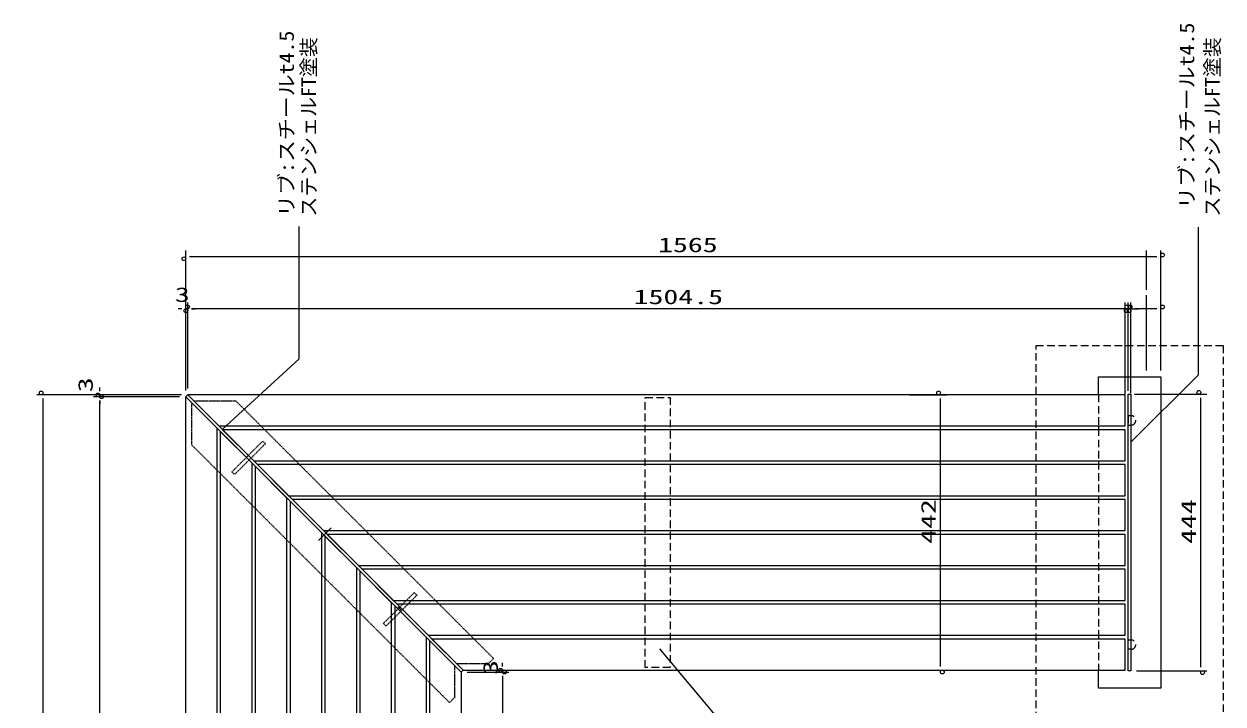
# Model space of a CAD drawing. Units: millimetres, scale not verified. Extents: x -1929 to 1929, y -1318 to 1351.
# Drawn here: x -1727 to 197, y 259 to 1351 of the extents above; entities that cross this region are included whole.
import ezdxf
from ezdxf.enums import TextEntityAlignment as Align

# ---------------------------------------------------------------- set-up
doc = ezdxf.new("R2010")
doc.units = ezdxf.units.MM
doc.header["$LTSCALE"] = 10
doc.linetypes.add('DASHED1', pattern=[1.8, 1.2, -0.6])
for name, color, linetype, lineweight in [('0-0__0-a__0-2_蟇_豕__ts', 7, 'Continuous', 9), ('0-1__0-1_荳_闊_', 7, 'Continuous', 9), ('0-2__0-2_蟇_豕__', 7, 'Continuous', 9), ('0-5__1-3__0-4__0-0_0', 7, 'Continuous', 9), ('0-9__0-b__0-2_蟇_豕___2-1', 7, 'Continuous', 9), ('0-B__0-e__0-2_蟇_豕___7-1', 7, 'Continuous', 9), ('0-F__0-0_', 7, 'Continuous', 9)]:
    doc.layers.add(name, color=color, linetype=linetype, lineweight=lineweight)
doc.layers.add('0-C__1-1__0-2_蟇_豕___4-1', color=7, linetype='Continuous')
doc.layers.add('0-E__1-b__0-f__0-2_蟇_豕___6-1', color=7, linetype='Continuous')
doc.styles.add('ＭＳ ゴシック', font='')
doc.styles.get('ＭＳ ゴシック').set_extended_font_data('MS Gothic')

# ---------------------------------------------------------------- blocks, each defined once
blk = doc.blocks.new('-001-VW_EMPTYBALL')
at = {"layer": '0-5__1-3__0-4__0-0_0'}
blk.add_circle((5, 5), 5, dxfattribs=at)
blk = doc.blocks.new('-004-_D4')
at = {"layer": '0-0__0-a__0-2_蟇_豕__ts'}
blk.add_line((1248.4, 9295.3), (-14280.9, 9295.3), dxfattribs=at)
at = {"layer": '0-2__0-2_蟇_豕__'}
for p, q in [((-14340.9, 7148.3), (-14340.9, 9395.3)), ((1308.4, 7470.1), (1308.4, 9395.3))]:
    blk.add_line(p, q, dxfattribs=at)
at = {"layer": '0-0__0-a__0-2_蟇_豕__ts', "xscale": 5.999634, "yscale": 5.999634}
blk.add_blockref('-001-VW_EMPTYBALL', (1308.4, 9295.3), dxfattribs=at)
at = {"layer": '0-2__0-2_蟇_豕__', "xscale": 5.999634, "yscale": 5.999634, "rotation": 180}
blk.add_blockref('-001-VW_EMPTYBALL', (-14340.9, 9295.3), dxfattribs=at)
at = {"layer": '0-0__0-a__0-2_蟇_豕__ts', "style": 'ＭＳ ゴシック', "width": 1.5}
blk.add_text('1565', height=234.5, dxfattribs=at).set_placement((-6760, 9300.2), align=Align.BOTTOM_LEFT)
blk = doc.blocks.new('-008-_D8')
at = {"layer": '0-0__0-a__0-2_蟇_豕__ts'}
for p, q in [((-9820.9, 2628.3), (-9156.4, 2628.3)), ((-9256.4, 2568.3), (-9256.4, -7936.7)), ((-9820.9, -7996.7), (-9156.4, -7996.7))]:
    blk.add_line(p, q, dxfattribs=at)
at = {"layer": '0-0__0-a__0-2_蟇_豕__ts', "xscale": 5.999634, "yscale": 5.999634}
for p, rotation in [((-9256.4, 2628.3), 90), ((-9256.4, -7996.7), 270)]:
    blk.add_blockref('-001-VW_EMPTYBALL', p, dxfattribs=dict(at, rotation=rotation))
at = {"layer": '0-0__0-a__0-2_蟇_豕__ts', "style": 'ＭＳ ゴシック', "width": 1.5}
blk.add_text('1062', height=234.5, rotation=90, dxfattribs=at).set_placement((-9261.3, -2927.9), align=Align.BOTTOM_LEFT)
blk = doc.blocks.new('-009-_D9')
at = {"layer": '0-0__0-a__0-2_蟇_豕__ts'}
for p, q in [((-14340.9, 7148.3), (-14340.9, 8561.1)), ((-14309.1, 7180.1), (-14309.1, 8561.1)), ((-14400.9, 8461.1), (-14460.9, 8461.1)), ((-14309.1, 8461.1), (-14340.9, 8461.1))]:
    blk.add_line(p, q, dxfattribs=at)
at = {"layer": '0-2__0-2_蟇_豕__'}
blk.add_line((-14249.1, 8461.1), (-14189.1, 8461.1), dxfattribs=at)
at = {"layer": '0-0__0-a__0-2_蟇_豕__ts', "xscale": 5.999634, "yscale": 5.999634}
blk.add_blockref('-001-VW_EMPTYBALL', (-14340.9, 8461.1), dxfattribs=at)
at = {"layer": '0-0__0-a__0-2_蟇_豕__ts', "xscale": 5.999634, "yscale": 5.999634, "rotation": 180}
blk.add_blockref('-001-VW_EMPTYBALL', (-14309.1, 8461.1), dxfattribs=at)
at = {"layer": '0-0__0-a__0-2_蟇_豕__ts', "style": 'ＭＳ ゴシック', "width": 1.5}
blk.add_text('3', height=234.5, dxfattribs=at).set_placement((-14515.7, 8501.4), align=Align.BOTTOM_LEFT)
blk = doc.blocks.new('-010-_D10')
at = {"layer": '0-0__0-a__0-2_蟇_豕__ts'}
for p, q in [((-14309.1, 7180.1), (-14309.1, 8561.1)), ((735.9, 7095.1), (735.9, 8561.1)), ((675.9, 8461.1), (-14249.1, 8461.1))]:
    blk.add_line(p, q, dxfattribs=at)
at = {"layer": '0-0__0-a__0-2_蟇_豕__ts', "xscale": 5.999634, "yscale": 5.999634}
blk.add_blockref('-001-VW_EMPTYBALL', (735.9, 8461.1), dxfattribs=at)
at = {"layer": '0-0__0-a__0-2_蟇_豕__ts', "xscale": 5.999634, "yscale": 5.999634, "rotation": 180}
blk.add_blockref('-001-VW_EMPTYBALL', (-14309.1, 8461.1), dxfattribs=at)
at = {"layer": '0-2__0-2_蟇_豕__', "style": 'ＭＳ ゴシック', "width": 1.5}
blk.add_text('1504.5', height=234.5, dxfattribs=at).set_placement((-7152.2, 8466), align=Align.BOTTOM_LEFT)
blk = doc.blocks.new('-024-_D25')
at = {"layer": '0-0__0-a__0-2_蟇_豕__ts'}
for p, q in [((-15721.9, 7140.1), (-15721.9, 7200.1)), ((-14440.9, 7048.3), (-15821.9, 7048.3)), ((-15721.9, 7048.3), (-15721.9, 7080.1)), ((-15721.9, 6988.3), (-15721.9, 6928.3))]:
    blk.add_line(p, q, dxfattribs=at)
at = {"layer": '0-2__0-2_蟇_豕__'}
blk.add_line((-14409.1, 7080.1), (-15821.9, 7080.1), dxfattribs=at)
at = {"layer": '0-0__0-a__0-2_蟇_豕__ts', "xscale": 5.999634, "yscale": 5.999634}
for p, rotation in [((-15721.9, 7048.3), 90), ((-15721.9, 7080.1), 270)]:
    blk.add_blockref('-001-VW_EMPTYBALL', p, dxfattribs=dict(at, rotation=rotation))
at = {"layer": '0-0__0-a__0-2_蟇_豕__ts', "style": 'ＭＳ ゴシック', "width": 1.5}
blk.add_text('3', height=234.5, rotation=90, dxfattribs=at).set_placement((-15762.1, 7122.4), align=Align.BOTTOM_LEFT)
blk = doc.blocks.new('-025-_D26')
at = {"layer": '0-0__0-a__0-2_蟇_豕__ts'}
for p, q in [((-15721.9, -7936.7), (-15721.9, 6988.3)), ((-14355.9, -7996.7), (-15821.9, -7996.7))]:
    blk.add_line(p, q, dxfattribs=at)
at = {"layer": '0-2__0-2_蟇_豕__'}
blk.add_line((-14440.9, 7048.3), (-15821.9, 7048.3), dxfattribs=at)
at = {"layer": '0-0__0-a__0-2_蟇_豕__ts', "xscale": 5.999634, "yscale": 5.999634, "rotation": 270}
blk.add_blockref('-001-VW_EMPTYBALL', (-15721.9, -7996.7), dxfattribs=at)
at = {"layer": '0-2__0-2_蟇_豕__', "xscale": 5.999634, "yscale": 5.999634, "rotation": 90}
blk.add_blockref('-001-VW_EMPTYBALL', (-15721.9, 7048.3), dxfattribs=at)
at = {"layer": '0-0__0-a__0-2_蟇_豕__ts', "style": 'ＭＳ ゴシック', "width": 1.5}
blk.add_text('1504.5', height=234.5, rotation=90, dxfattribs=at).set_placement((-15726.8, -839.7), align=Align.BOTTOM_LEFT)
blk = doc.blocks.new('-030-_D31')
at = {"layer": '0-0__0-a__0-2_蟇_豕__ts'}
for p, q in [((-14409.1, 7080.1), (-16730, 7080.1)), ((-16630, -8509.2), (-16630, 7020.1)), ((-14730.9, -8569.2), (-16730, -8569.2))]:
    blk.add_line(p, q, dxfattribs=at)
at = {"layer": '0-0__0-a__0-2_蟇_豕__ts', "xscale": 5.999634, "yscale": 5.999634}
for p, rotation in [((-16630, 7080.1), 90), ((-16630, -8569.2), 270)]:
    blk.add_blockref('-001-VW_EMPTYBALL', p, dxfattribs=dict(at, rotation=rotation))
at = {"layer": '0-2__0-2_蟇_豕__', "style": 'ＭＳ ゴシック', "width": 1.5}
blk.add_text('1565', height=234.5, rotation=90, dxfattribs=at).set_placement((-16634.9, -988.2), align=Align.BOTTOM_LEFT)
blk = doc.blocks.new('-034-_D35')
at = {"layer": '0-0__0-a__0-2_蟇_豕__ts'}
for p, q in [((-2717.3, 7080.1), (-2127.3, 7080.1)), ((-2227.3, 2720.1), (-2227.3, 7020.1)), ((-2780, 2660.1), (-2127.3, 2660.1))]:
    blk.add_line(p, q, dxfattribs=at)
at = {"layer": '0-0__0-a__0-2_蟇_豕__ts', "xscale": 5.999634, "yscale": 5.999634}
for p, rotation in [((-2227.3, 7080.1), 90), ((-2227.3, 2660.1), 270)]:
    blk.add_blockref('-001-VW_EMPTYBALL', p, dxfattribs=dict(at, rotation=rotation))
at = {"layer": '0-0__0-a__0-2_蟇_豕__ts', "style": 'ＭＳ ゴシック', "width": 1.5}
blk.add_text('442', height=234.5, rotation=90, dxfattribs=at).set_placement((-2232.2, 4687.4), align=Align.BOTTOM_LEFT)
blk = doc.blocks.new('-035-_D36')
at = {"layer": '0-0__0-a__0-2_蟇_豕__ts'}
for p, q in [((885.9, 7090.1), (2050, 7090.1)), ((1950, 2710.1), (1950, 7030.1)), ((919.7, 2650.1), (2050, 2650.1))]:
    blk.add_line(p, q, dxfattribs=at)
at = {"layer": '0-2__0-2_蟇_豕__', "xscale": 5.999634, "yscale": 5.999634}
for p, rotation in [((1950, 7090.1), 90), ((1950, 2650.1), 270)]:
    blk.add_blockref('-001-VW_EMPTYBALL', p, dxfattribs=dict(at, rotation=rotation))
at = {"layer": '0-0__0-a__0-2_蟇_豕__ts', "style": 'ＭＳ ゴシック', "width": 1.5}
blk.add_text('444', height=234.5, rotation=90, dxfattribs=at).set_placement((1945.1, 4687.4), align=Align.BOTTOM_LEFT)
blk = doc.blocks.new('-037-繧_繝_繝_繝__6-1')
at = {"layer": '0-1__0-1_荳_闊_'}
for points in [[(-14326.7, 7050.9), (-13826.7, 6550.9), (718.3, 6550.9), (718.3, 7050.9)], [(-13766.7, 6490.9), (-13266.7, 5990.9), (718.3, 5990.9), (718.3, 6490.9)], [(-13206.7, 5930.9), (-12706.7, 5430.9), (718.3, 5430.9), (718.3, 5930.9)], [(-12646.7, 5370.9), (-12146.7, 4870.9), (718.3, 4870.9), (718.3, 5370.9)], [(-12086.7, 4810.9), (-11586.7, 4310.9), (718.3, 4310.9), (718.3, 4810.9)], [(-11526.7, 4250.9), (-11026.7, 3750.9), (718.3, 3750.9), (718.3, 4250.9)], [(-10966.7, 3690.9), (-10466.7, 3190.9), (718.3, 3190.9), (718.3, 3690.9)], [(-9952.8, 2677), (-9906.7, 2630.9), (718.3, 2630.9), (718.3, 3130.9), (-10406.7, 3130.9)]]:
    blk.add_lwpolyline(points, close=True, dxfattribs=at)
blk = doc.blocks.new('-038-繧_繝_繝_繝__7-1')
at = {"layer": '0-1__0-1_荳_闊_'}
for points in [[(-14358.6, 7019.1), (-13858.6, 6519.1), (-13858.6, -8025.9), (-14358.6, -8025.9)], [(-13798.6, 6459.1), (-13298.6, 5959.1), (-13298.6, -8025.9), (-13798.6, -8025.9)], [(-13238.6, 5899.1), (-12738.6, 5399.1), (-12738.6, -8025.9), (-13238.6, -8025.9)], [(-12678.6, 5339.1), (-12178.6, 4839.1), (-12178.6, -8025.9), (-12678.6, -8025.9)], [(-12118.6, 4779.1), (-11618.6, 4279.1), (-11618.6, -8025.9), (-12118.6, -8025.9)], [(-11558.6, 4219.1), (-11058.6, 3719.1), (-11058.6, -8025.9), (-11558.6, -8025.9)], [(-10998.6, 3659.1), (-10498.6, 3159.1), (-10498.6, -8025.9), (-10998.6, -8025.9)], [(-9984.6, 2645.1), (-9938.6, 2599.1), (-9938.6, -8025.9), (-10438.6, -8025.9), (-10438.6, 3099.1)]]:
    blk.add_lwpolyline(points, close=True, dxfattribs=at)
blk = doc.blocks.new('-039-繧_繝_繝_繝__8-1')
at = {"layer": '0-1__0-1_荳_闊_', "linetype": 'DASHED1'}
for p, q in [((-13551.4, 6950.9), (-14226.7, 6950.9)), ((-13551.4, 6950.9), (-9417.8, 2817.2)), ((-14258.6, 6243.8), (-14258.6, 6919.1)), ((-14258.6, 6243.8), (-10124.9, 2110.1)), ((-10038.6, 2196.5), (-10038.6, 2699.1)), ((-9504.1, 2730.9), (-10006.7, 2730.9)), ((-9504.1, 2730.9), (-9417.8, 2817.2)), ((-10038.6, 2196.5), (-10124.9, 2110.1))]:
    blk.add_line(p, q, dxfattribs=at)
at = {"layer": '0-1__0-1_荳_闊_'}
for p, q in [((-12228.7, 4710.2), (-12025.8, 4913.1)), ((-10894.8, 3586.7), (-10955.8, 3647.6))]:
    blk.add_line(p, q, dxfattribs=at)
blk.add_lwpolyline([(-9906.7, 2630.9), (-9938.6, 2599.1), (-14358.6, 7019.1), (-14326.7, 7050.9)], close=True, dxfattribs=at)
at = {"layer": '0-1__0-1_荳_闊_', "linetype": 'DASHED1'}
for points in [[(-13617.2, 5814.1), (-13122.2, 6309), (-13079.8, 6266.6), (-13574.8, 5771.6)], [(-11184.7, 3381.6), (-10689.8, 3876.6), (-10647.3, 3834.2), (-11142.3, 3339.2)]]:
    blk.add_lwpolyline(points, close=True, dxfattribs=at)
blk = doc.blocks.new('-040-_D42')
at = {"layer": '0-0__0-a__0-2_蟇_豕__ts'}
for p, q in [((-9256.4, 2720.1), (-9256.4, 2780.1)), ((-9820.9, 2628.3), (-9156.4, 2628.3)), ((-9789.1, 2660.1), (-9156.4, 2660.1)), ((-9256.4, 2568.3), (-9256.4, 2508.3))]:
    blk.add_line(p, q, dxfattribs=at)
at = {"layer": '0-B__0-e__0-2_蟇_豕___7-1'}
blk.add_line((-9256.4, 2660.1), (-9256.4, 2628.3), dxfattribs=at)
at = {"layer": '0-0__0-a__0-2_蟇_豕__ts', "xscale": 5.999634, "yscale": 5.999634, "rotation": 90}
blk.add_blockref('-001-VW_EMPTYBALL', (-9256.4, 2628.3), dxfattribs=at)
at = {"layer": '0-2__0-2_蟇_豕__', "xscale": 5.999634, "yscale": 5.999634, "rotation": 270}
blk.add_blockref('-001-VW_EMPTYBALL', (-9256.4, 2660.1), dxfattribs=at)
at = {"layer": '0-E__1-b__0-f__0-2_蟇_豕___6-1', "style": 'ＭＳ ゴシック', "width": 1.5}
blk.add_text('3', height=234.5, rotation=90, dxfattribs=at).set_placement((-9261.3, 2583.3), align=Align.BOTTOM_LEFT)

msp = doc.modelspace()

# ---------------------------------------------------------------- linework, layer by layer
at = {"layer": '0-0__0-a__0-2_蟇_豕__ts'}
for p, q in [((33.97, 893.97), (27.97, 893.97)), ((39.97, 870.1), (39.97, 903.97)), ((44.97, 893.97), (39.97, 893.97)), ((49.47, 758.37), (49.47, 903.97)), ((50.97, 893.97), (56.97, 893.97)), ((91.22, 893.97), (55.47, 893.97)), ((97.22, 794.87), (97.22, 903.97)), ((39.97, 767.37), (39.97, 865.39))]:
    msp.add_line(p, q, dxfattribs=at)
msp.add_lwpolyline([(44.97, 762.37), (44.97, 889.85), (44.97, 903.97)], dxfattribs=at)
at = {"layer": '0-1__0-1_荳_闊_', "linetype": 'DASHED1'}
for p, q in [((-2.78, 755.87), (-2.78, 313.87)), ((44.72, 707.37), (49.72, 707.37)), ((44.72, 362.37), (49.72, 362.37))]:
    msp.add_line(p, q, dxfattribs=at)
at = {"layer": '0-1__0-1_荳_闊_'}
for p, q in [((-2.78, 705.86), (-2.78, 699.87)), ((-2.78, 649.87), (-2.78, 643.89)), ((-2.78, 593.87), (-2.78, 587.89)), ((-2.78, 481.87), (-2.78, 475.89)), ((-2.78, 425.87), (-2.78, 419.89)), ((-2.78, 369.87), (-2.78, 363.89))]:
    msp.add_line(p, q, dxfattribs=at)
for points in [[(-1409.03, 700.37), (-1285.62, 813.65), (-1285.62, 1026.37)], [(49.47, 679.85), (157.66, 788.03), (157.66, 1025.12)], [(-2.78, 756.75), (-2.78, 784.87), (97.22, 784.87), (97.22, 284.87), (-2.78, 284.87), (-2.78, 313.87)], [(-707.16, 347.94), (-618.75, 242.61), (-618.75, 168.61)]]:
    msp.add_lwpolyline(points, dxfattribs=at)
at = {"layer": '0-1__0-1_荳_闊_', "linetype": 'DASHED1'}
for points in [[(-102.78, 834.87), (197.22, 834.87), (197.22, 234.87), (-102.78, 234.87)], [(-730.03, 751.87), (-690.03, 751.87), (-690.03, 317.87), (-730.03, 317.87)]]:
    msp.add_lwpolyline(points, close=True, dxfattribs=at)
at = {"layer": '0-1__0-1_荳_闊_'}
msp.add_lwpolyline([(44.97, 756.87), (49.47, 756.87), (49.47, 312.87), (44.97, 312.87)], close=True, dxfattribs=at)
at = {"layer": '0-1__0-1_荳_闊_', "linetype": 'DASHED1'}
for points in [[(49.72, 722.37), (44.72, 722.37), (44.72, 707.37)], [(49.72, 347.37), (44.72, 347.37), (44.72, 362.37)]]:
    msp.add_lwpolyline(points, dxfattribs=at)
for centre in [(49.72, 714.87), (49.72, 354.87)]:
    msp.add_arc(centre, 7.5, 270, 90, dxfattribs=at)
at = {"layer": '0-9__0-b__0-2_蟇_豕___2-1'}
for p, q in [((38.97, 893.97), (32.97, 893.97)), ((44.97, 762.37), (44.97, 903.97)), ((49.47, 762.37), (49.47, 903.97)), ((55.47, 893.97), (61.47, 893.97))]:
    msp.add_line(p, q, dxfattribs=at)
at = {"layer": '0-F__0-0_'}
for p, q in [((74.16, 924.7), (74.16, 987.39)), ((74.16, 794.87), (74.16, 915.92))]:
    msp.add_line(p, q, dxfattribs=at)

# ---------------------------------------------------------------- block references
at = {"layer": '0-0__0-a__0-2_蟇_豕__ts'}
for name, p, xscale, yscale in [('-009-_D9', (-33.62, 47.86), 0.1, 0.1), ('-010-_D10', (-33.62, 47.86), 0.1, 0.1), ('-001-VW_EMPTYBALL', (39.97, 893.97), 0.5999634, 0.5999634), ('-001-VW_EMPTYBALL', (97.22, 893.97), 0.5999634, 0.5999634), ('-024-_D25', (-33.62, 47.86), 0.1, 0.1), ('-030-_D31', (-33.62, 47.86), 0.1, 0.1), ('-040-_D42', (-33.62, 47.86), 0.1, 0.1), ('-008-_D8', (-33.62, 47.86), 0.1, 0.1)]:
    msp.add_blockref(name, p, dxfattribs=dict(at, xscale=xscale, yscale=yscale))
at = {"layer": '0-0__0-a__0-2_蟇_豕__ts', "xscale": 0.5999634, "yscale": 0.5999634, "rotation": 180}
for p in [(44.97, 893.97), (49.47, 893.97)]:
    msp.add_blockref('-001-VW_EMPTYBALL', p, dxfattribs=at)
at = {"layer": '0-1__0-1_荳_闊_', "xscale": 0.1, "yscale": 0.1}
for name in ['-039-繧_繝_繝_繝__8-1', '-038-繧_繝_繝_繝__7-1', '-037-繧_繝_繝_繝__6-1']:
    msp.add_blockref(name, (-31.85, 50.78), dxfattribs=at)
at = {"layer": '0-2__0-2_蟇_豕__', "xscale": 0.1, "yscale": 0.1}
msp.add_blockref('-004-_D4', (-33.62, 47.86), dxfattribs=at)
at = {"layer": '0-9__0-b__0-2_蟇_豕___2-1', "xscale": 0.5999634, "yscale": 0.5999634, "rotation": 180}
msp.add_blockref('-001-VW_EMPTYBALL', (49.47, 893.97), dxfattribs=at)
at = {"layer": '0-9__0-b__0-2_蟇_豕___2-1'}
for name, p, xscale, yscale in [('-001-VW_EMPTYBALL', (44.97, 893.97), 0.5999634, 0.5999634), ('-034-_D35', (-33.62, 47.86), 0.1, 0.1), ('-035-_D36', (-33.62, 47.86), 0.1, 0.1)]:
    msp.add_blockref(name, p, dxfattribs=dict(at, xscale=xscale, yscale=yscale))
at = {"layer": '0-C__1-1__0-2_蟇_豕___4-1', "xscale": 0.1, "yscale": 0.1}
msp.add_blockref('-025-_D26', (-33.62, 47.86), dxfattribs=at)

# ---------------------------------------------------------------- texts
at = {"layer": '0-1__0-1_荳_闊_', "style": 'ＭＳ ゴシック', "width": 1.1}
for p in [(157.93, 1054.46), (-1287.06, 1041.65)]:
    msp.add_text('リブ:スチールt4.5', height=23.46, rotation=90, dxfattribs=at).set_placement(p, align=Align.BOTTOM_LEFT)
at = {"layer": '0-1__0-1_荳_闊_', "style": 'ＭＳ ゴシック'}
for p in [(-1251.58, 1042.07), (198.84, 1042.07)]:
    msp.add_text('ステンシェルFT塗装', height=23.46, rotation=90, dxfattribs=at).set_placement(p, align=Align.BOTTOM_LEFT)

doc.saveas('drawing.dxf')
